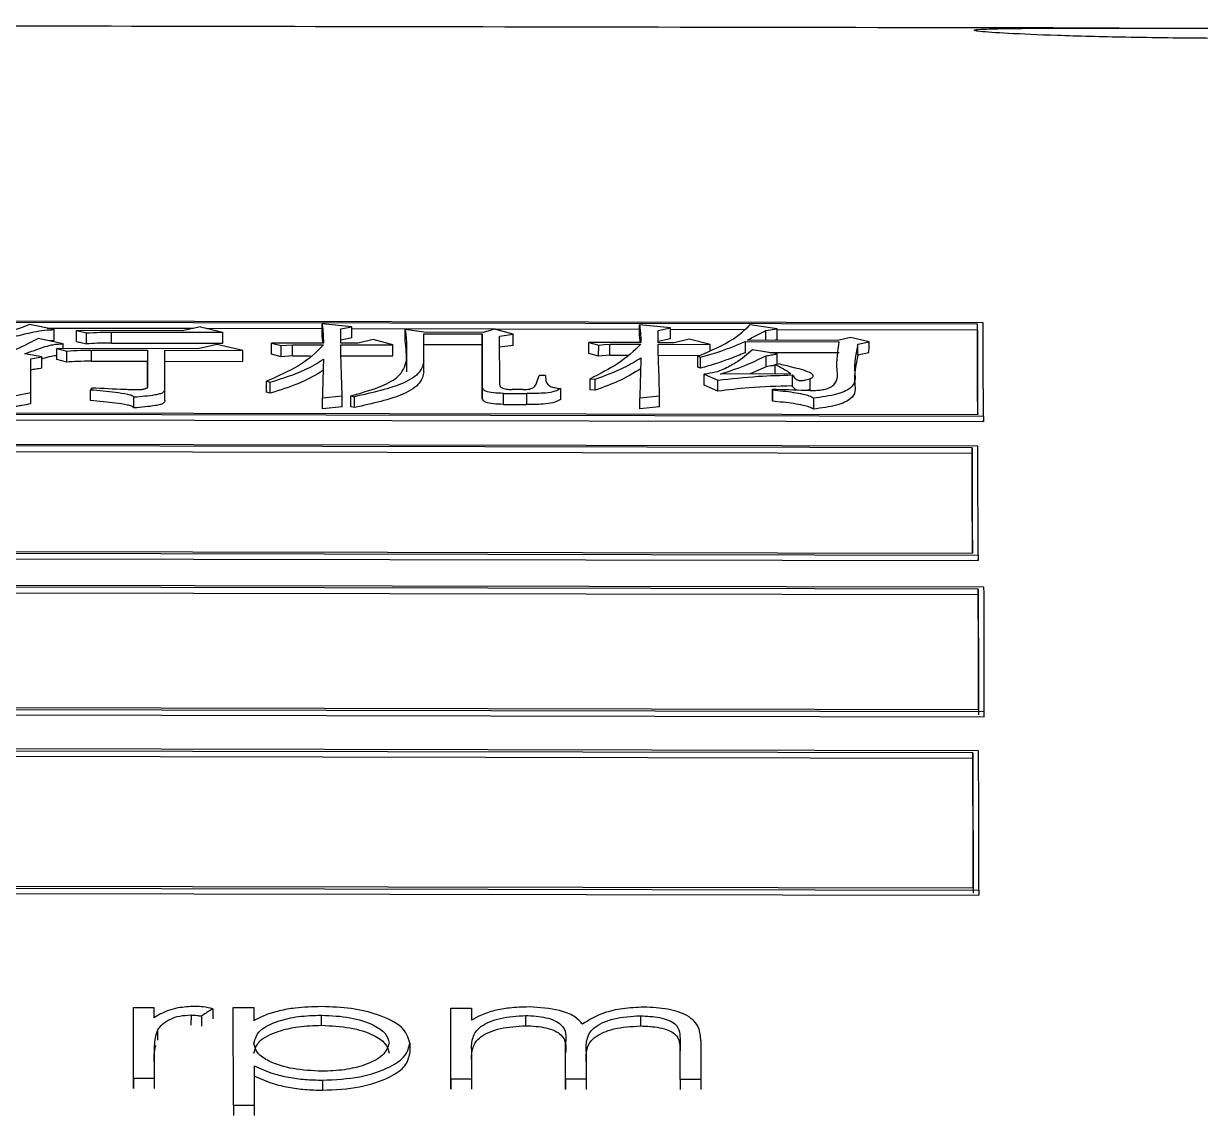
# Model space of a CAD drawing. Header units: millimetres. Extents: x 2462 to 4142, y 835 to 2023.
# Drawn here: x 2915.83 to 2926.1, y 1813.16 to 1822.7 of the extents above; entities that cross this region are included whole.
import ezdxf

# ---------------------------------------------------------------- set-up
doc = ezdxf.new("R2010")
doc.units = ezdxf.units.MM

msp = doc.modelspace()

# ---------------------------------------------------------------- linework, layer by layer
at = {"color": 7, "linetype": 'Continuous', "lineweight": 25}
for p, q in [((2924.201, 1820.083), (2902.218, 1820.124)), ((2924.151, 1820.071), (2902.268, 1820.112)), ((2916.098, 1820.025), (2915.882, 1820.07)), ((2916.035, 1820.038), (2917.312, 1820.036)), ((2916.098, 1819.929), (2916.098, 1820.025)), ((2916.293, 1819.921), (2916.293, 1820.017)), ((2916.293, 1820.017), (2916.38, 1819.996)), ((2917.213, 1820.015), (2916.293, 1820.017)), ((2917.375, 1820.049), (2917.213, 1820.015)), ((2917.429, 1820.036), (2918.434, 1820.034)), ((2918.694, 1820.049), (2918.435, 1820.075)), ((2918.597, 1820.031), (2918.694, 1820.049)), ((2918.598, 1819.905), (2918.597, 1820.031)), ((2918.694, 1820.033), (2921.204, 1820.029)), ((2919.159, 1819.931), (2919.16, 1820.027)), ((2919.322, 1820.001), (2919.16, 1820.027)), ((2919.938, 1820.028), (2919.841, 1820)), ((2920.101, 1819.984), (2919.938, 1820.028)), ((2921.474, 1820.041), (2921.204, 1820.067)), ((2921.366, 1820.018), (2921.474, 1820.041)), ((2921.367, 1819.91), (2921.366, 1820.018)), ((2921.474, 1820.028), (2922.12, 1820.027)), ((2922.405, 1820.032), (2922.167, 1820.066)), ((2922.307, 1820.016), (2922.405, 1820.032)), ((2922.405, 1820.026), (2924.151, 1820.023)), ((2924.151, 1820.023), (2924.151, 1820.071)), ((2916.175, 1819.901), (2915.958, 1819.947)), ((2916.098, 1819.929), (2916.055, 1819.926)), ((2916.379, 1819.9), (2916.38, 1819.996)), ((2916.596, 1819.907), (2916.596, 1820.003)), ((2916.596, 1820.003), (2917.57, 1820.002)), ((2916.596, 1819.907), (2917.569, 1819.905)), ((2918.694, 1819.952), (2918.597, 1819.934)), ((2918.879, 1819.939), (2918.749, 1819.905)), ((2919.052, 1819.891), (2918.879, 1819.939)), ((2919.841, 1820), (2919.322, 1820.001)), ((2919.322, 1819.988), (2919.83, 1819.987)), ((2919.323, 1819.753), (2919.322, 1819.988)), ((2919.83, 1819.987), (2919.832, 1819.522)), ((2919.83, 1819.891), (2919.83, 1819.987)), ((2919.982, 1819.968), (2920.101, 1819.984)), ((2919.984, 1819.542), (2919.982, 1819.968)), ((2920.761, 1819.911), (2920.848, 1819.89)), ((2921.215, 1819.911), (2920.761, 1819.911)), ((2920.761, 1819.815), (2920.761, 1819.911)), ((2921.474, 1819.945), (2921.367, 1819.922)), ((2921.507, 1819.91), (2921.367, 1819.91)), ((2921.637, 1819.942), (2921.507, 1819.91)), ((2921.821, 1819.896), (2921.637, 1819.942)), ((2922.124, 1819.92), (2922.946, 1819.918)), ((2922.935, 1819.931), (2922.145, 1819.933)), ((2922.404, 1819.935), (2922.386, 1819.932)), ((2923.043, 1819.957), (2922.935, 1819.931)), ((2923.206, 1819.917), (2923.043, 1819.957)), ((2923.108, 1819.899), (2923.206, 1819.917)), ((2915.991, 1819.786), (2915.84, 1819.814)), ((2916.12, 1819.763), (2916.121, 1819.859)), ((2916.121, 1819.859), (2916.207, 1819.837)), ((2917.354, 1819.857), (2916.121, 1819.859)), ((2916.175, 1819.859), (2916.175, 1819.901)), ((2916.207, 1819.741), (2916.207, 1819.837)), ((2916.423, 1819.749), (2916.424, 1819.845)), ((2916.424, 1819.845), (2916.91, 1819.844)), ((2916.91, 1819.844), (2916.912, 1819.531)), ((2916.91, 1819.844), (2916.91, 1819.748)), ((2917.062, 1819.844), (2917.743, 1819.842)), ((2917.063, 1819.502), (2917.062, 1819.844)), ((2917.516, 1819.896), (2917.354, 1819.857)), ((2917.743, 1819.842), (2917.516, 1819.896)), ((2917.992, 1819.906), (2918.078, 1819.885)), ((2918.446, 1819.905), (2917.992, 1819.906)), ((2917.992, 1819.81), (2917.992, 1819.906)), ((2918.078, 1819.788), (2917.992, 1819.81)), ((2918.078, 1819.788), (2918.078, 1819.885)), ((2918.176, 1819.892), (2918.446, 1819.892)), ((2918.176, 1819.796), (2918.176, 1819.892)), ((2918.749, 1819.905), (2918.598, 1819.905)), ((2918.598, 1819.892), (2919.052, 1819.891)), ((2918.598, 1819.81), (2918.598, 1819.892)), ((2919.171, 1819.883), (2919.172, 1819.753)), ((2919.171, 1819.786), (2919.171, 1819.883)), ((2919.83, 1819.891), (2919.322, 1819.891)), ((2919.832, 1819.427), (2919.83, 1819.891)), ((2920.101, 1819.887), (2919.982, 1819.872)), ((2920.847, 1819.794), (2920.761, 1819.815)), ((2920.847, 1819.794), (2920.848, 1819.89)), ((2920.945, 1819.898), (2921.215, 1819.897)), ((2920.945, 1819.802), (2920.945, 1819.898)), ((2921.367, 1819.897), (2921.821, 1819.896)), ((2921.367, 1819.817), (2921.367, 1819.897)), ((2921.821, 1819.845), (2921.821, 1819.896)), ((2922.406, 1819.812), (2922.189, 1819.848)), ((2922.946, 1819.822), (2922.341, 1819.823)), ((2923.108, 1819.803), (2923.108, 1819.899)), ((2923.205, 1819.821), (2923.108, 1819.803)), ((2915.894, 1819.77), (2915.991, 1819.786)), ((2915.895, 1819.476), (2915.894, 1819.77)), ((2916.207, 1819.741), (2916.12, 1819.763)), ((2916.423, 1819.749), (2916.91, 1819.748)), ((2916.911, 1819.529), (2916.91, 1819.748)), ((2917.062, 1819.748), (2917.743, 1819.746)), ((2918.176, 1819.796), (2918.078, 1819.788)), ((2918.176, 1819.796), (2918.332, 1819.796)), ((2918.597, 1819.795), (2919.052, 1819.795)), ((2919.171, 1819.752), (2919.171, 1819.786)), ((2919.172, 1819.753), (2919.171, 1819.657)), ((2919.323, 1819.657), (2919.323, 1819.754)), ((2919.323, 1819.657), (2919.323, 1819.753)), ((2920.945, 1819.802), (2920.847, 1819.794)), ((2920.945, 1819.802), (2921.101, 1819.801)), ((2921.367, 1819.801), (2921.73, 1819.8)), ((2921.713, 1819.792), (2921.735, 1819.784)), ((2921.713, 1819.696), (2921.713, 1819.792)), ((2921.735, 1819.688), (2921.735, 1819.784)), ((2922.308, 1819.7), (2922.308, 1819.796)), ((2922.384, 1819.72), (2922.417, 1819.726)), ((2922.384, 1819.72), (2922.384, 1819.639)), ((2920.384, 1819.625), (2920.329, 1819.625)), ((2921.735, 1819.688), (2921.713, 1819.696)), ((2921.768, 1819.636), (2921.887, 1819.583)), ((2922.525, 1819.64), (2921.909, 1819.636)), ((2922.308, 1819.7), (2922.169, 1819.638)), ((2922.536, 1819.629), (2922.536, 1819.533)), ((2916.425, 1819.515), (2916.414, 1819.5)), ((2916.414, 1819.405), (2916.414, 1819.5)), ((2917.063, 1819.406), (2917.063, 1819.502)), ((2917.95, 1819.574), (2917.982, 1819.565)), ((2919.832, 1819.522), (2919.832, 1819.427)), ((2920.189, 1819.502), (2920.092, 1819.502)), ((2920.514, 1819.51), (2920.514, 1819.414)), ((2920.773, 1819.596), (2920.816, 1819.591)), ((2920.773, 1819.5), (2920.773, 1819.596)), ((2920.816, 1819.495), (2920.773, 1819.5)), ((2921.887, 1819.487), (2921.768, 1819.54)), ((2922.363, 1819.411), (2922.364, 1819.506)), ((2922.364, 1819.506), (2922.364, 1819.495)), ((2922.692, 1819.501), (2922.672, 1819.495)), ((2922.693, 1819.501), (2922.693, 1819.598)), ((2915.733, 1819.445), (2915.895, 1819.476)), ((2916.793, 1819.341), (2916.793, 1819.437)), ((2917.982, 1819.469), (2917.95, 1819.478)), ((2918.437, 1819.428), (2918.61, 1819.448)), ((2918.437, 1819.333), (2918.437, 1819.428)), ((2918.686, 1819.352), (2918.686, 1819.448)), ((2918.686, 1819.448), (2918.718, 1819.439)), ((2920.016, 1819.468), (2920.222, 1819.468)), ((2920.016, 1819.372), (2920.016, 1819.468)), ((2920.222, 1819.372), (2920.222, 1819.468)), ((2921.206, 1819.429), (2921.379, 1819.446)), ((2921.206, 1819.333), (2921.206, 1819.429)), ((2922.364, 1819.495), (2922.363, 1819.399)), ((2922.363, 1819.399), (2922.363, 1819.411)), ((2922.721, 1819.426), (2922.721, 1819.33)), ((2902.221, 1819.311), (2924.204, 1819.27)), ((2902.271, 1819.324), (2924.154, 1819.284)), ((2918.61, 1819.352), (2918.437, 1819.333)), ((2918.718, 1819.344), (2918.686, 1819.352)), ((2920.016, 1819.372), (2920.222, 1819.372)), ((2921.379, 1819.35), (2921.206, 1819.333)), ((2902.221, 1819.263), (2924.204, 1819.222)), ((2924.204, 1819.27), (2924.204, 1819.222)), ((2924.204, 1819.222), (2924.204, 1819.235)), ((2924.155, 1819.007), (2902.172, 1819.048)), ((2924.105, 1818.993), (2902.222, 1819.034)), ((2902.222, 1818.986), (2924.105, 1818.946)), ((2924.105, 1818.993), (2924.105, 1818.946)), ((2902.175, 1818.097), (2924.158, 1818.056)), ((2902.225, 1818.113), (2924.108, 1818.072)), ((2902.175, 1818.05), (2924.158, 1818.009)), ((2924.158, 1818.056), (2924.158, 1818.01)), ((2924.158, 1818.009), (2924.158, 1818.023)), ((2924.209, 1817.775), (2902.226, 1817.816)), ((2924.159, 1817.759), (2902.276, 1817.8)), ((2902.276, 1817.753), (2924.159, 1817.712)), ((2924.159, 1817.759), (2924.159, 1817.712)), ((2902.228, 1816.732), (2924.211, 1816.691)), ((2902.278, 1816.75), (2924.161, 1816.709)), ((2902.228, 1816.686), (2924.211, 1816.645)), ((2924.211, 1816.645), (2924.211, 1816.658)), ((2924.162, 1816.348), (2902.179, 1816.389)), ((2924.112, 1816.33), (2902.229, 1816.371)), ((2902.229, 1816.325), (2924.112, 1816.284)), ((2924.112, 1816.33), (2924.112, 1816.284)), ((2902.231, 1815.192), (2924.114, 1815.152)), ((2902.181, 1815.128), (2924.164, 1815.087)), ((2902.182, 1815.173), (2924.164, 1815.132)), ((2924.164, 1815.132), (2924.164, 1815.087)), ((2916.788, 1814.019), (2916.789, 1814.108)), ((2916.789, 1813.487), (2916.789, 1814.108)), ((2916.789, 1814.108), (2916.968, 1814.107)), ((2916.968, 1814.107), (2916.968, 1814.017)), ((2917.66, 1814.018), (2917.66, 1814.106)), ((2917.662, 1813.252), (2917.66, 1814.106)), ((2917.66, 1814.106), (2917.84, 1814.106)), ((2917.84, 1814.106), (2917.84, 1813.992)), ((2919.558, 1814.014), (2919.558, 1814.102)), ((2919.559, 1813.482), (2919.558, 1814.102)), ((2919.558, 1814.102), (2919.737, 1814.102)), ((2919.737, 1814.102), (2919.737, 1813.996)), ((2916.789, 1813.399), (2916.788, 1814.019)), ((2917.291, 1814.042), (2917.29, 1813.954)), ((2918.429, 1813.952), (2918.429, 1814.04)), ((2919.558, 1813.394), (2919.558, 1814.014)), ((2920.21, 1814.037), (2920.21, 1813.948)), ((2921.211, 1814.035), (2921.211, 1813.946)), ((2917, 1813.91), (2917, 1813.822)), ((2919.199, 1813.797), (2919.199, 1813.709)), ((2920.558, 1813.798), (2920.558, 1813.71)), ((2920.559, 1813.48), (2920.558, 1813.798)), ((2921.558, 1813.817), (2921.558, 1813.729)), ((2921.559, 1813.478), (2921.558, 1813.817)), ((2921.738, 1813.816), (2921.738, 1813.478)), ((2916.969, 1813.698), (2916.969, 1813.487)), ((2919.738, 1813.745), (2919.738, 1813.482)), ((2919.738, 1813.745), (2919.738, 1813.657)), ((2920.558, 1813.392), (2920.558, 1813.71)), ((2920.738, 1813.724), (2920.738, 1813.48)), ((2917.841, 1813.599), (2917.841, 1813.252)), ((2916.789, 1813.487), (2916.789, 1813.399)), ((2916.969, 1813.487), (2916.789, 1813.487)), ((2918.437, 1813.473), (2918.437, 1813.385)), ((2919.559, 1813.482), (2919.558, 1813.394)), ((2919.738, 1813.482), (2919.559, 1813.482)), ((2920.559, 1813.48), (2920.558, 1813.392)), ((2920.738, 1813.48), (2920.559, 1813.48)), ((2921.559, 1813.478), (2921.558, 1813.391)), ((2921.738, 1813.478), (2921.559, 1813.478)), ((2917.662, 1813.252), (2917.661, 1813.165)), ((2917.841, 1813.252), (2917.662, 1813.252))]:
    msp.add_line(p, q, dxfattribs=at)
at = {"color": 7, "linetype": 'Continuous', "lineweight": 25, "flags": 128}
for points in [[(2918.434, 1819.979), (2918.434, 1820.033), (2918.435, 1820.075)], [(2918.694, 1819.952), (2918.694, 1820.006), (2918.694, 1820.049)], [(2921.204, 1819.971), (2921.204, 1820.025), (2921.204, 1820.067)], [(2921.474, 1819.945), (2921.474, 1819.999), (2921.474, 1820.041)], [(2922.307, 1819.932), (2922.307, 1819.974), (2922.307, 1820.016)], [(2922.404, 1819.935), (2922.405, 1819.989), (2922.405, 1820.032)], [(2917.569, 1819.905), (2917.569, 1819.959), (2917.57, 1820.002)], [(2920.101, 1819.887), (2920.101, 1819.941), (2920.101, 1819.984)], [(2922.124, 1819.92), (2922.124, 1819.866), (2922.124, 1819.823)], [(2923.205, 1819.821), (2923.206, 1819.875), (2923.206, 1819.917)], [(2917.743, 1819.746), (2917.743, 1819.8), (2917.743, 1819.842)], [(2918.078, 1819.885), (2918.127, 1819.889), (2918.176, 1819.892)], [(2919.052, 1819.795), (2919.052, 1819.848), (2919.052, 1819.891)], [(2920.848, 1819.89), (2920.896, 1819.894), (2920.945, 1819.898)], [(2922.405, 1819.724), (2922.406, 1819.77), (2922.406, 1819.812)], [(2915.991, 1819.69), (2915.991, 1819.744), (2915.991, 1819.786)], [(2921.768, 1819.54), (2921.768, 1819.564), (2921.768, 1819.589), (2921.768, 1819.636)], [(2917.95, 1819.478), (2917.95, 1819.52), (2917.95, 1819.547), (2917.95, 1819.574)], [(2917.982, 1819.469), (2917.982, 1819.511), (2917.982, 1819.538), (2917.982, 1819.565)], [(2920.816, 1819.495), (2920.816, 1819.519), (2920.816, 1819.543), (2920.816, 1819.567), (2920.816, 1819.591)], [(2921.887, 1819.487), (2921.887, 1819.511), (2921.887, 1819.535), (2921.887, 1819.559), (2921.887, 1819.583)], [(2915.895, 1819.38), (2915.895, 1819.434), (2915.895, 1819.476)], [(2918.61, 1819.352), (2918.61, 1819.406), (2918.61, 1819.448)], [(2918.718, 1819.344), (2918.718, 1819.385), (2918.718, 1819.412), (2918.718, 1819.439)], [(2921.379, 1819.35), (2921.379, 1819.404), (2921.379, 1819.446)], [(2924.211, 1816.645), (2924.211, 1816.671), (2924.211, 1816.691)], [(2917.481, 1814.096), (2917.481, 1814.052), (2917.481, 1814.008)], [(2917.382, 1814.031), (2917.382, 1813.987), (2917.382, 1813.943)], [(2916.969, 1813.487), (2916.969, 1813.438), (2916.969, 1813.399)], [(2919.738, 1813.482), (2919.738, 1813.432), (2919.738, 1813.394)], [(2920.738, 1813.48), (2920.738, 1813.431), (2920.738, 1813.392)], [(2921.738, 1813.478), (2921.738, 1813.429), (2921.738, 1813.391)], [(2917.841, 1813.252), (2917.841, 1813.202), (2917.841, 1813.164)]]:
    msp.add_lwpolyline(points, dxfattribs=at)
at = {"color": 7, "linetype": 'Continuous', "lineweight": 25}
for points, knots in [([(2925.387, 1822.657), (2923.346, 1822.66), (2917.518, 1822.671), (2910.167, 1822.683), (2904.87, 1822.694), (2903.366, 1822.697)], [0, 0, 0, 0, 0.278431, 0.79507, 1, 1, 1, 1]), ([(2928.624, 1822.629), (2928.603, 1822.633), (2928.56, 1822.641), (2928.238, 1822.648), (2927.748, 1822.652), (2927.088, 1822.654), (2926.308, 1822.656), (2925.495, 1822.657), (2924.783, 1822.657), (2924.299, 1822.653), (2924.095, 1822.643), (2924.142, 1822.628), (2924.399, 1822.61), (2924.841, 1822.591), (2925.454, 1822.575), (2926.208, 1822.565), (2927.023, 1822.567), (2927.779, 1822.581), (2928.334, 1822.601), (2928.594, 1822.618), (2928.616, 1822.626), (2928.624, 1822.629)], [0, 0, 0, 0, 0.046277, 0.092721, 0.141718, 0.195195, 0.253696, 0.315279, 0.376935, 0.434394, 0.485838, 0.533042, 0.579239, 0.627327, 0.67927, 0.736376, 0.797511, 0.859386, 0.918425, 0.971629, 1, 1, 1, 1]), ([(2915.882, 1820.07), (2915.787, 1820.032), (2915.615, 1819.963), (2915.366, 1819.912), (2915.255, 1819.89)], [0, 0, 0, 0, 0.5527905, 1, 1, 1, 1]), ([(2915.277, 1819.882), (2915.358, 1819.895), (2915.52, 1819.92), (2915.739, 1819.96), (2915.885, 1819.999), (2916.005, 1820.021), (2916.07, 1820.024), (2916.098, 1820.025)], [0, 0, 0, 0, 0.285278, 0.570817, 0.801554, 0.913771, 1, 1, 1, 1]), ([(2917.375, 1820.049), (2917.399, 1820.043), (2917.444, 1820.032), (2917.509, 1820.016), (2917.549, 1820.006), (2917.57, 1820.002)], [0, 0, 0, 0, 0.3807654, 0.6903825, 1, 1, 1, 1]), ([(2918.435, 1820.075), (2918.437, 1820.057), (2918.442, 1820.019), (2918.445, 1819.963), (2918.446, 1819.924), (2918.446, 1819.905)], [0, 0, 0, 0, 0.332208, 0.666083, 1, 1, 1, 1]), ([(2919.16, 1820.027), (2919.162, 1820.009), (2919.166, 1819.976), (2919.17, 1819.928), (2919.171, 1819.898), (2919.171, 1819.883)], [0, 0, 0, 0, 0.379842, 0.689899, 1, 1, 1, 1]), ([(2921.204, 1820.067), (2921.206, 1820.048), (2921.211, 1820.013), (2921.214, 1819.961), (2921.215, 1819.927), (2921.215, 1819.911)], [0, 0, 0, 0, 0.366861, 0.68341, 1, 1, 1, 1]), ([(2921.713, 1819.792), (2921.826, 1819.841), (2922.025, 1819.928), (2922.123, 1820.024), (2922.167, 1820.066)], [0, 0, 0, 0, 0.5629251, 1, 1, 1, 1]), ([(2922.145, 1819.933), (2922.161, 1819.941), (2922.192, 1819.958), (2922.245, 1819.986), (2922.284, 1820.005), (2922.307, 1820.016)], [0, 0, 0, 0, 0.295893, 0.591794, 1, 1, 1, 1]), ([(2924.154, 1819.284), (2924.154, 1819.369), (2924.153, 1819.54), (2924.152, 1819.804), (2924.151, 1819.976), (2924.151, 1820.071)], [0, 0, 0, 0, 0.309667, 0.619335, 1, 1, 1, 1]), ([(2924.151, 1820.023), (2924.151, 1819.948), (2924.152, 1819.799), (2924.153, 1819.554), (2924.153, 1819.377), (2924.154, 1819.284)], [0, 0, 0, 0, 0.318707, 0.637413, 1, 1, 1, 1]), ([(2924.204, 1819.27), (2924.204, 1819.356), (2924.203, 1819.527), (2924.202, 1819.8), (2924.201, 1819.98), (2924.201, 1820.083)], [0, 0, 0, 0, 0.300086, 0.600172, 1, 1, 1, 1]), ([(2915.958, 1819.947), (2915.85, 1819.891), (2915.655, 1819.789), (2915.334, 1819.713), (2915.191, 1819.679)], [0, 0, 0, 0, 0.553842, 1, 1, 1, 1]), ([(2916.293, 1819.921), (2916.305, 1819.918), (2916.326, 1819.913), (2916.355, 1819.906), (2916.371, 1819.902), (2916.379, 1819.9)], [0, 0, 0, 0, 0.428611, 0.714305, 1, 1, 1, 1]), ([(2916.596, 1819.907), (2916.555, 1819.907), (2916.481, 1819.906), (2916.411, 1819.902), (2916.379, 1819.9)], [0, 0, 0, 0, 0.5610855, 1, 1, 1, 1]), ([(2916.38, 1819.996), (2916.419, 1819.998), (2916.491, 1820.003), (2916.564, 1820.003), (2916.596, 1820.003)], [0, 0, 0, 0, 0.5588348, 1, 1, 1, 1]), ([(2918.442, 1819.905), (2918.441, 1819.911), (2918.44, 1819.936), (2918.437, 1819.96), (2918.434, 1819.979)], [0, 0, 0, 0, 0.2310266, 1, 1, 1, 1]), ([(2919.171, 1819.786), (2919.17, 1819.805), (2919.169, 1819.838), (2919.165, 1819.886), (2919.161, 1819.916), (2919.159, 1819.931)], [0, 0, 0, 0, 0.376571, 0.688263, 1, 1, 1, 1]), ([(2921.211, 1819.911), (2921.21, 1819.914), (2921.209, 1819.935), (2921.206, 1819.955), (2921.204, 1819.971)], [0, 0, 0, 0, 0.180054, 1, 1, 1, 1]), ([(2921.735, 1819.784), (2921.79, 1819.8), (2921.891, 1819.828), (2922.017, 1819.875), (2922.088, 1819.905), (2922.124, 1819.92)], [0, 0, 0, 0, 0.377164, 0.687877, 1, 1, 1, 1]), ([(2922.364, 1819.506), (2922.459, 1819.502), (2922.579, 1819.498), (2922.719, 1819.493), (2922.78, 1819.496), (2922.831, 1819.506), (2922.879, 1819.524), (2922.94, 1819.581), (2922.916, 1819.718), (2922.934, 1819.837), (2922.946, 1819.918)], [0, 0, 0, 0, 0.146697, 0.184744, 0.211969, 0.239276, 0.276246, 0.330265, 0.549672, 1, 1, 1, 1]), ([(2915.84, 1819.814), (2915.872, 1819.825), (2915.926, 1819.844), (2916.001, 1819.871), (2916.059, 1819.889), (2916.121, 1819.899), (2916.157, 1819.9), (2916.175, 1819.901)], [0, 0, 0, 0, 0.335742, 0.553226, 0.772641, 0.885172, 1, 1, 1, 1]), ([(2916.207, 1819.837), (2916.247, 1819.84), (2916.318, 1819.845), (2916.391, 1819.845), (2916.424, 1819.845)], [0, 0, 0, 0, 0.558835, 1, 1, 1, 1]), ([(2918.446, 1819.892), (2918.386, 1819.83), (2918.277, 1819.719), (2918.05, 1819.618), (2917.95, 1819.574)], [0, 0, 0, 0, 0.556811, 1, 1, 1, 1]), ([(2918.61, 1819.448), (2918.609, 1819.489), (2918.606, 1819.572), (2918.602, 1819.693), (2918.599, 1819.771), (2918.598, 1819.81)], [0, 0, 0, 0, 0.336206, 0.668098, 1, 1, 1, 1]), ([(2921.215, 1819.897), (2921.156, 1819.84), (2921.05, 1819.736), (2920.858, 1819.639), (2920.773, 1819.596)], [0, 0, 0, 0, 0.557416, 1, 1, 1, 1]), ([(2921.379, 1819.446), (2921.377, 1819.527), (2921.374, 1819.631), (2921.369, 1819.753), (2921.368, 1819.795), (2921.367, 1819.817)], [0, 0, 0, 0, 0.644314, 0.822156, 1, 1, 1, 1]), ([(2922.124, 1819.823), (2922.081, 1819.805), (2922.002, 1819.773), (2921.874, 1819.727), (2921.781, 1819.701), (2921.735, 1819.688)], [0, 0, 0, 0, 0.373683, 0.685695, 1, 1, 1, 1]), ([(2922.189, 1819.848), (2922.144, 1819.809), (2922.076, 1819.75), (2921.957, 1819.686), (2921.869, 1819.65), (2921.802, 1819.641), (2921.768, 1819.636)], [0, 0, 0, 0, 0.493368, 0.753202, 0.8753, 1, 1, 1, 1]), ([(2922.308, 1819.796), (2922.323, 1819.799), (2922.346, 1819.802), (2922.378, 1819.808), (2922.397, 1819.811), (2922.406, 1819.812)], [0, 0, 0, 0, 0.439714, 0.719857, 1, 1, 1, 1]), ([(2923.108, 1819.899), (2923.091, 1819.817), (2923.065, 1819.692), (2923.1, 1819.536), (2922.935, 1819.454), (2922.793, 1819.436), (2922.721, 1819.426)], [0, 0, 0, 0, 0.494392, 0.750968, 0.872337, 1, 1, 1, 1]), ([(2915.991, 1819.771), (2915.995, 1819.772), (2916.02, 1819.78), (2916.058, 1819.793), (2916.105, 1819.799), (2916.121, 1819.801)], [0, 0, 0, 0, 0.098466, 0.69868, 1, 1, 1, 1]), ([(2916.423, 1819.749), (2916.382, 1819.749), (2916.309, 1819.748), (2916.238, 1819.743), (2916.207, 1819.741)], [0, 0, 0, 0, 0.561086, 1, 1, 1, 1]), ([(2917.982, 1819.565), (2918.09, 1819.6), (2918.28, 1819.661), (2918.396, 1819.734), (2918.447, 1819.766)], [0, 0, 0, 0, 0.5641531, 1, 1, 1, 1]), ([(2918.447, 1819.766), (2918.445, 1819.724), (2918.443, 1819.648), (2918.44, 1819.536), (2918.438, 1819.464), (2918.437, 1819.428)], [0, 0, 0, 0, 0.377433, 0.688713, 1, 1, 1, 1]), ([(2918.686, 1819.448), (2918.771, 1819.471), (2918.939, 1819.517), (2919.133, 1819.622), (2919.157, 1819.704), (2919.171, 1819.753)], [0, 0, 0, 0, 0.287345, 0.567752, 1, 1, 1, 1]), ([(2919.323, 1819.753), (2919.316, 1819.72), (2919.301, 1819.652), (2919.13, 1819.533), (2918.876, 1819.475), (2918.718, 1819.439)], [0, 0, 0, 0, 0.274099, 0.551293, 1, 1, 1, 1]), ([(2920.816, 1819.591), (2920.905, 1819.624), (2921.063, 1819.684), (2921.169, 1819.75), (2921.216, 1819.779)], [0, 0, 0, 0, 0.562907, 1, 1, 1, 1]), ([(2921.216, 1819.779), (2921.215, 1819.735), (2921.212, 1819.655), (2921.209, 1819.538), (2921.207, 1819.465), (2921.206, 1819.429)], [0, 0, 0, 0, 0.389657, 0.694825, 1, 1, 1, 1]), ([(2921.909, 1819.636), (2921.993, 1819.664), (2922.142, 1819.715), (2922.258, 1819.772), (2922.308, 1819.796)], [0, 0, 0, 0, 0.562142, 1, 1, 1, 1]), ([(2922.384, 1819.713), (2922.377, 1819.712), (2922.361, 1819.709), (2922.335, 1819.705), (2922.317, 1819.702), (2922.308, 1819.7)], [0, 0, 0, 0, 0.285222, 0.642611, 1, 1, 1, 1]), ([(2922.384, 1819.72), (2922.403, 1819.712), (2922.439, 1819.695), (2922.484, 1819.668), (2922.512, 1819.649), (2922.525, 1819.64)], [0, 0, 0, 0, 0.328446, 0.663725, 1, 1, 1, 1]), ([(2922.536, 1819.629), (2922.545, 1819.618), (2922.556, 1819.604), (2922.574, 1819.589), (2922.585, 1819.583), (2922.594, 1819.581), (2922.603, 1819.58), (2922.613, 1819.579), (2922.631, 1819.581), (2922.664, 1819.587), (2922.701, 1819.598), (2922.723, 1819.615), (2922.717, 1819.633), (2922.666, 1819.664), (2922.551, 1819.693), (2922.455, 1819.716), (2922.417, 1819.726)], [0, 0, 0, 0, 0.1352787, 0.1730483, 0.1920707, 0.206023, 0.215638, 0.2252863, 0.2400919, 0.2788712, 0.3567079, 0.4250334, 0.4867359, 0.5683778, 0.8262992, 1, 1, 1, 1]), ([(2923.108, 1819.803), (2923.091, 1819.721), (2923.065, 1819.596), (2923.1, 1819.44), (2922.934, 1819.359), (2922.793, 1819.34), (2922.721, 1819.33)], [0, 0, 0, 0, 0.494308, 0.750843, 0.872236, 1, 1, 1, 1]), ([(2915.894, 1819.674), (2915.908, 1819.677), (2915.931, 1819.681), (2915.964, 1819.686), (2915.982, 1819.689), (2915.991, 1819.69)], [0, 0, 0, 0, 0.43988, 0.71994, 1, 1, 1, 1]), ([(2918.446, 1819.67), (2918.38, 1819.629), (2918.259, 1819.557), (2918.067, 1819.496), (2917.982, 1819.469)], [0, 0, 0, 0, 0.5553232, 1, 1, 1, 1]), ([(2919.323, 1819.657), (2919.315, 1819.624), (2919.301, 1819.556), (2919.129, 1819.437), (2918.875, 1819.379), (2918.718, 1819.344)], [0, 0, 0, 0, 0.274006, 0.551155, 1, 1, 1, 1]), ([(2920.189, 1819.502), (2920.199, 1819.502), (2920.218, 1819.502), (2920.246, 1819.506), (2920.268, 1819.513), (2920.294, 1819.53), (2920.309, 1819.568), (2920.321, 1819.602), (2920.329, 1819.625)], [0, 0, 0, 0, 0.05967, 0.118429, 0.184852, 0.250461, 0.507615, 1, 1, 1, 1]), ([(2920.384, 1819.625), (2920.384, 1819.604), (2920.384, 1819.572), (2920.408, 1819.534), (2920.463, 1819.517), (2920.497, 1819.512), (2920.514, 1819.51)], [0, 0, 0, 0, 0.4924249, 0.7493713, 0.8730024, 1, 1, 1, 1]), ([(2921.216, 1819.683), (2921.155, 1819.646), (2921.046, 1819.58), (2920.887, 1819.521), (2920.816, 1819.495)], [0, 0, 0, 0, 0.55676, 1, 1, 1, 1]), ([(2921.887, 1819.583), (2922.003, 1819.596), (2922.212, 1819.62), (2922.437, 1819.626), (2922.536, 1819.629)], [0, 0, 0, 0, 0.555184, 1, 1, 1, 1]), ([(2916.414, 1819.5), (2916.489, 1819.494), (2916.601, 1819.485), (2916.719, 1819.466), (2916.778, 1819.452), (2916.788, 1819.442), (2916.793, 1819.437)], [0, 0, 0, 0, 0.509997, 0.771564, 0.888056, 1, 1, 1, 1]), ([(2916.912, 1819.531), (2916.911, 1819.525), (2916.911, 1819.516), (2916.889, 1819.505), (2916.848, 1819.497), (2916.783, 1819.499), (2916.64, 1819.504), (2916.52, 1819.51), (2916.425, 1819.515)], [0, 0, 0, 0, 0.101321, 0.162787, 0.225849, 0.357374, 0.489104, 1, 1, 1, 1]), ([(2916.793, 1819.437), (2916.857, 1819.442), (2916.938, 1819.449), (2917.022, 1819.465), (2917.058, 1819.48), (2917.061, 1819.494), (2917.063, 1819.502)], [0, 0, 0, 0, 0.516375, 0.647506, 0.774622, 1, 1, 1, 1]), ([(2920.016, 1819.468), (2919.987, 1819.469), (2919.929, 1819.47), (2919.861, 1819.485), (2919.835, 1819.504), (2919.833, 1819.516), (2919.832, 1819.522)], [0, 0, 0, 0, 0.29448, 0.575685, 0.789002, 1, 1, 1, 1]), ([(2919.984, 1819.542), (2919.984, 1819.537), (2919.985, 1819.528), (2919.999, 1819.517), (2920.02, 1819.509), (2920.049, 1819.503), (2920.075, 1819.502), (2920.092, 1819.502)], [0, 0, 0, 0, 0.240495, 0.482787, 0.614022, 0.748664, 1, 1, 1, 1]), ([(2920.514, 1819.51), (2920.5, 1819.501), (2920.472, 1819.484), (2920.365, 1819.466), (2920.277, 1819.467), (2920.222, 1819.468)], [0, 0, 0, 0, 0.268853, 0.54428, 1, 1, 1, 1]), ([(2922.536, 1819.533), (2922.409, 1819.53), (2922.183, 1819.524), (2921.977, 1819.498), (2921.887, 1819.487)], [0, 0, 0, 0, 0.565055, 1, 1, 1, 1]), ([(2922.568, 1819.498), (2922.565, 1819.501), (2922.553, 1819.513), (2922.543, 1819.524), (2922.536, 1819.533)], [0, 0, 0, 0, 0.249115, 1, 1, 1, 1]), ([(2916.793, 1819.341), (2916.788, 1819.346), (2916.778, 1819.356), (2916.719, 1819.371), (2916.601, 1819.389), (2916.488, 1819.398), (2916.414, 1819.405)], [0, 0, 0, 0, 0.111858, 0.228316, 0.489892, 1, 1, 1, 1]), ([(2917.063, 1819.406), (2917.061, 1819.398), (2917.058, 1819.384), (2917.022, 1819.369), (2916.938, 1819.353), (2916.857, 1819.347), (2916.793, 1819.341)], [0, 0, 0, 0, 0.225215, 0.352286, 0.483428, 1, 1, 1, 1]), ([(2920.016, 1819.372), (2919.987, 1819.373), (2919.929, 1819.374), (2919.861, 1819.389), (2919.835, 1819.408), (2919.833, 1819.42), (2919.832, 1819.427)], [0, 0, 0, 0, 0.294663, 0.575915, 0.789136, 1, 1, 1, 1]), ([(2920.514, 1819.414), (2920.5, 1819.406), (2920.472, 1819.389), (2920.365, 1819.37), (2920.277, 1819.371), (2920.222, 1819.372)], [0, 0, 0, 0, 0.2686949, 0.5441183, 1, 1, 1, 1]), ([(2922.721, 1819.33), (2922.71, 1819.337), (2922.688, 1819.35), (2922.626, 1819.365), (2922.549, 1819.379), (2922.458, 1819.391), (2922.395, 1819.396), (2922.363, 1819.399)], [0, 0, 0, 0, 0.162392, 0.329798, 0.550664, 0.774584, 1, 1, 1, 1]), ([(2922.721, 1819.426), (2922.71, 1819.432), (2922.688, 1819.445), (2922.626, 1819.461), (2922.549, 1819.475), (2922.458, 1819.486), (2922.395, 1819.492), (2922.364, 1819.495)], [0, 0, 0, 0, 0.162483, 0.329922, 0.550777, 0.774649, 1, 1, 1, 1]), ([(2915.733, 1819.349), (2915.747, 1819.352), (2915.774, 1819.357), (2915.828, 1819.367), (2915.868, 1819.375), (2915.895, 1819.38)], [0, 0, 0, 0, 0.2568416, 0.5136831, 1, 1, 1, 1]), ([(2924.108, 1818.072), (2924.108, 1818.171), (2924.107, 1818.37), (2924.106, 1818.678), (2924.105, 1818.881), (2924.105, 1818.993)], [0, 0, 0, 0, 0.309667, 0.619335, 1, 1, 1, 1]), ([(2924.158, 1818.056), (2924.158, 1818.156), (2924.157, 1818.355), (2924.156, 1818.673), (2924.155, 1818.886), (2924.155, 1819.007)], [0, 0, 0, 0, 0.300086, 0.600172, 1, 1, 1, 1]), ([(2924.105, 1818.946), (2924.106, 1818.781), (2924.106, 1818.5), (2924.107, 1818.197), (2924.108, 1818.072)], [0, 0, 0, 0, 0.589189, 1, 1, 1, 1]), ([(2924.161, 1816.709), (2924.161, 1816.821), (2924.161, 1817.046), (2924.16, 1817.397), (2924.159, 1817.63), (2924.159, 1817.759)], [0, 0, 0, 0, 0.309667, 0.619335, 1, 1, 1, 1]), ([(2924.211, 1816.691), (2924.211, 1816.804), (2924.211, 1817.029), (2924.21, 1817.392), (2924.209, 1817.636), (2924.209, 1817.775)], [0, 0, 0, 0, 0.300086, 0.600172, 1, 1, 1, 1]), ([(2924.159, 1817.712), (2924.159, 1817.523), (2924.16, 1817.185), (2924.161, 1816.822), (2924.161, 1816.663)], [0, 0, 0, 0, 0.559998, 1, 1, 1, 1]), ([(2924.114, 1815.152), (2924.114, 1815.277), (2924.114, 1815.528), (2924.113, 1815.922), (2924.112, 1816.185), (2924.112, 1816.33)], [0, 0, 0, 0, 0.309667, 0.619335, 1, 1, 1, 1]), ([(2924.164, 1815.132), (2924.164, 1815.258), (2924.164, 1815.509), (2924.163, 1815.916), (2924.162, 1816.191), (2924.162, 1816.348)], [0, 0, 0, 0, 0.300086, 0.600172, 1, 1, 1, 1]), ([(2924.112, 1816.284), (2924.112, 1816.071), (2924.113, 1815.69), (2924.114, 1815.285), (2924.114, 1815.106)], [0, 0, 0, 0, 0.559998, 1, 1, 1, 1]), ([(2917.325, 1814.117), (2917.274, 1814.114), (2917.191, 1814.11), (2917.093, 1814.082), (2917.024, 1814.052), (2916.987, 1814.029), (2916.968, 1814.017)], [0, 0, 0, 0, 0.347887, 0.569141, 0.786135, 1, 1, 1, 1]), ([(2917.481, 1814.096), (2917.453, 1814.102), (2917.404, 1814.114), (2917.349, 1814.116), (2917.325, 1814.117)], [0, 0, 0, 0, 0.556713, 1, 1, 1, 1]), ([(2917.481, 1814.096), (2917.471, 1814.09), (2917.452, 1814.077), (2917.419, 1814.056), (2917.396, 1814.04), (2917.382, 1814.031)], [0, 0, 0, 0, 0.29106, 0.582113, 1, 1, 1, 1]), ([(2918.43, 1814.115), (2918.352, 1814.113), (2918.225, 1814.109), (2918.059, 1814.08), (2917.936, 1814.042), (2917.872, 1814.009), (2917.84, 1813.992)], [0, 0, 0, 0, 0.346738, 0.568766, 0.786522, 1, 1, 1, 1]), ([(2919.199, 1813.797), (2919.185, 1813.845), (2919.155, 1813.942), (2918.94, 1814.044), (2918.692, 1814.106), (2918.518, 1814.112), (2918.43, 1814.115)], [0, 0, 0, 0, 0.26655, 0.543447, 0.769376, 1, 1, 1, 1]), ([(2919.94, 1814.081), (2919.897, 1814.068), (2919.821, 1814.044), (2919.763, 1814.01), (2919.737, 1813.996)], [0, 0, 0, 0, 0.564241, 1, 1, 1, 1]), ([(2920.241, 1814.112), (2920.182, 1814.11), (2920.078, 1814.108), (2919.982, 1814.089), (2919.94, 1814.081)], [0, 0, 0, 0, 0.562438, 1, 1, 1, 1]), ([(2920.707, 1813.963), (2920.685, 1813.986), (2920.642, 1814.034), (2920.481, 1814.097), (2920.333, 1814.106), (2920.241, 1814.112)], [0, 0, 0, 0, 0.269907, 0.5479671, 1, 1, 1, 1]), ([(2921.242, 1814.11), (2921.18, 1814.107), (2921.056, 1814.102), (2920.856, 1814.056), (2920.763, 1813.998), (2920.707, 1813.963)], [0, 0, 0, 0, 0.288581, 0.57183, 1, 1, 1, 1]), ([(2921.738, 1813.816), (2921.736, 1813.855), (2921.733, 1813.932), (2921.644, 1814.037), (2921.453, 1814.1), (2921.313, 1814.107), (2921.242, 1814.11)], [0, 0, 0, 0, 0.270601, 0.5427954, 0.7675493, 1, 1, 1, 1]), ([(2917, 1813.91), (2917.013, 1813.928), (2917.038, 1813.963), (2917.104, 1814.006), (2917.191, 1814.036), (2917.257, 1814.04), (2917.291, 1814.042)], [0, 0, 0, 0, 0.27091, 0.546501, 0.770523, 1, 1, 1, 1]), ([(2917.291, 1814.042), (2917.308, 1814.041), (2917.34, 1814.039), (2917.37, 1814.034), (2917.382, 1814.031)], [0, 0, 0, 0, 0.561605, 1, 1, 1, 1]), ([(2917.84, 1813.797), (2917.85, 1813.833), (2917.871, 1813.909), (2918.034, 1813.988), (2918.227, 1814.034), (2918.361, 1814.038), (2918.429, 1814.04)], [0, 0, 0, 0, 0.266696, 0.543155, 0.769236, 1, 1, 1, 1]), ([(2918.429, 1814.04), (2918.514, 1814.036), (2918.682, 1814.028), (2918.878, 1813.964), (2918.997, 1813.883), (2919.012, 1813.825), (2919.02, 1813.797)], [0, 0, 0, 0, 0.292093, 0.575319, 0.790291, 1, 1, 1, 1]), ([(2919.738, 1813.745), (2919.739, 1813.779), (2919.742, 1813.846), (2919.793, 1813.93), (2919.892, 1813.983), (2920.019, 1814.025), (2920.134, 1814.032), (2920.21, 1814.037)], [0, 0, 0, 0, 0.241249, 0.48337, 0.613317, 0.746555, 1, 1, 1, 1]), ([(2920.21, 1814.037), (2920.271, 1814.034), (2920.365, 1814.029), (2920.467, 1813.994), (2920.57, 1813.925), (2920.563, 1813.854), (2920.558, 1813.798)], [0, 0, 0, 0, 0.254776, 0.388246, 0.517316, 1, 1, 1, 1]), ([(2920.738, 1813.724), (2920.737, 1813.797), (2920.736, 1813.89), (2920.88, 1813.977), (2921.01, 1814.022), (2921.132, 1814.03), (2921.211, 1814.035)], [0, 0, 0, 0, 0.482183, 0.612123, 0.745589, 1, 1, 1, 1]), ([(2921.211, 1814.035), (2921.269, 1814.032), (2921.357, 1814.028), (2921.457, 1813.999), (2921.532, 1813.958), (2921.556, 1813.892), (2921.557, 1813.842), (2921.558, 1813.817)], [0, 0, 0, 0, 0.254481, 0.388133, 0.517722, 0.758818, 1, 1, 1, 1]), ([(2917, 1813.91), (2916.992, 1813.887), (2916.974, 1813.841), (2916.97, 1813.77), (2916.969, 1813.722), (2916.969, 1813.698)], [0, 0, 0, 0, 0.329099, 0.664237, 1, 1, 1, 1]), ([(2917.84, 1813.708), (2917.85, 1813.745), (2917.87, 1813.82), (2918.034, 1813.899), (2918.227, 1813.945), (2918.361, 1813.949), (2918.429, 1813.952)], [0, 0, 0, 0, 0.266526, 0.542947, 0.769104, 1, 1, 1, 1]), ([(2918.429, 1813.952), (2918.514, 1813.947), (2918.682, 1813.939), (2918.877, 1813.876), (2918.997, 1813.795), (2919.012, 1813.737), (2919.02, 1813.708)], [0, 0, 0, 0, 0.292251, 0.575528, 0.79043, 1, 1, 1, 1]), ([(2919.738, 1813.657), (2919.739, 1813.69), (2919.742, 1813.757), (2919.793, 1813.841), (2919.892, 1813.894), (2920.019, 1813.936), (2920.134, 1813.943), (2920.21, 1813.948)], [0, 0, 0, 0, 0.2411219, 0.483147, 0.6130948, 0.7463796, 1, 1, 1, 1]), ([(2920.21, 1813.948), (2920.271, 1813.945), (2920.365, 1813.94), (2920.467, 1813.906), (2920.569, 1813.837), (2920.563, 1813.766), (2920.558, 1813.71)], [0, 0, 0, 0, 0.254965, 0.388484, 0.517546, 1, 1, 1, 1]), ([(2920.738, 1813.635), (2920.737, 1813.709), (2920.736, 1813.802), (2920.879, 1813.888), (2921.01, 1813.934), (2921.131, 1813.941), (2921.211, 1813.946)], [0, 0, 0, 0, 0.481957, 0.611894, 0.745406, 1, 1, 1, 1]), ([(2921.211, 1813.946), (2921.269, 1813.944), (2921.357, 1813.94), (2921.456, 1813.91), (2921.532, 1813.869), (2921.555, 1813.804), (2921.557, 1813.754), (2921.558, 1813.729)], [0, 0, 0, 0, 0.254665, 0.388369, 0.517958, 0.758946, 1, 1, 1, 1]), ([(2916.969, 1813.636), (2916.969, 1813.65), (2916.97, 1813.689), (2916.972, 1813.737), (2916.983, 1813.769), (2916.986, 1813.778)], [0, 0, 0, 0, 0.308091, 0.80703, 1, 1, 1, 1]), ([(2918.432, 1813.55), (2918.347, 1813.555), (2918.179, 1813.564), (2917.978, 1813.626), (2917.858, 1813.709), (2917.846, 1813.768), (2917.84, 1813.797)], [0, 0, 0, 0, 0.2920498, 0.5758729, 0.7903749, 1, 1, 1, 1]), ([(2919.02, 1813.797), (2919.007, 1813.76), (2918.982, 1813.686), (2918.823, 1813.605), (2918.632, 1813.558), (2918.499, 1813.553), (2918.432, 1813.55)], [0, 0, 0, 0, 0.266814, 0.543252, 0.769388, 1, 1, 1, 1]), ([(2918.437, 1813.473), (2918.549, 1813.478), (2918.769, 1813.489), (2919.019, 1813.576), (2919.176, 1813.683), (2919.192, 1813.759), (2919.199, 1813.797)], [0, 0, 0, 0, 0.292071, 0.575308, 0.790142, 1, 1, 1, 1]), ([(2918.437, 1813.385), (2918.548, 1813.39), (2918.769, 1813.401), (2919.018, 1813.488), (2919.176, 1813.595), (2919.191, 1813.671), (2919.199, 1813.709)], [0, 0, 0, 0, 0.292232, 0.575516, 0.79028, 1, 1, 1, 1]), ([(2917.841, 1813.599), (2917.895, 1813.574), (2917.985, 1813.534), (2918.141, 1813.496), (2918.286, 1813.477), (2918.387, 1813.474), (2918.437, 1813.473)], [0, 0, 0, 0, 0.332189, 0.552163, 0.775308, 1, 1, 1, 1]), ([(2917.84, 1813.511), (2917.894, 1813.486), (2917.984, 1813.446), (2918.141, 1813.408), (2918.286, 1813.389), (2918.386, 1813.386), (2918.437, 1813.385)], [0, 0, 0, 0, 0.332096, 0.552068, 0.775251, 1, 1, 1, 1])]:
    msp.add_open_spline(points, degree=3, knots=knots, dxfattribs=at)

doc.saveas('drawing.dxf')
